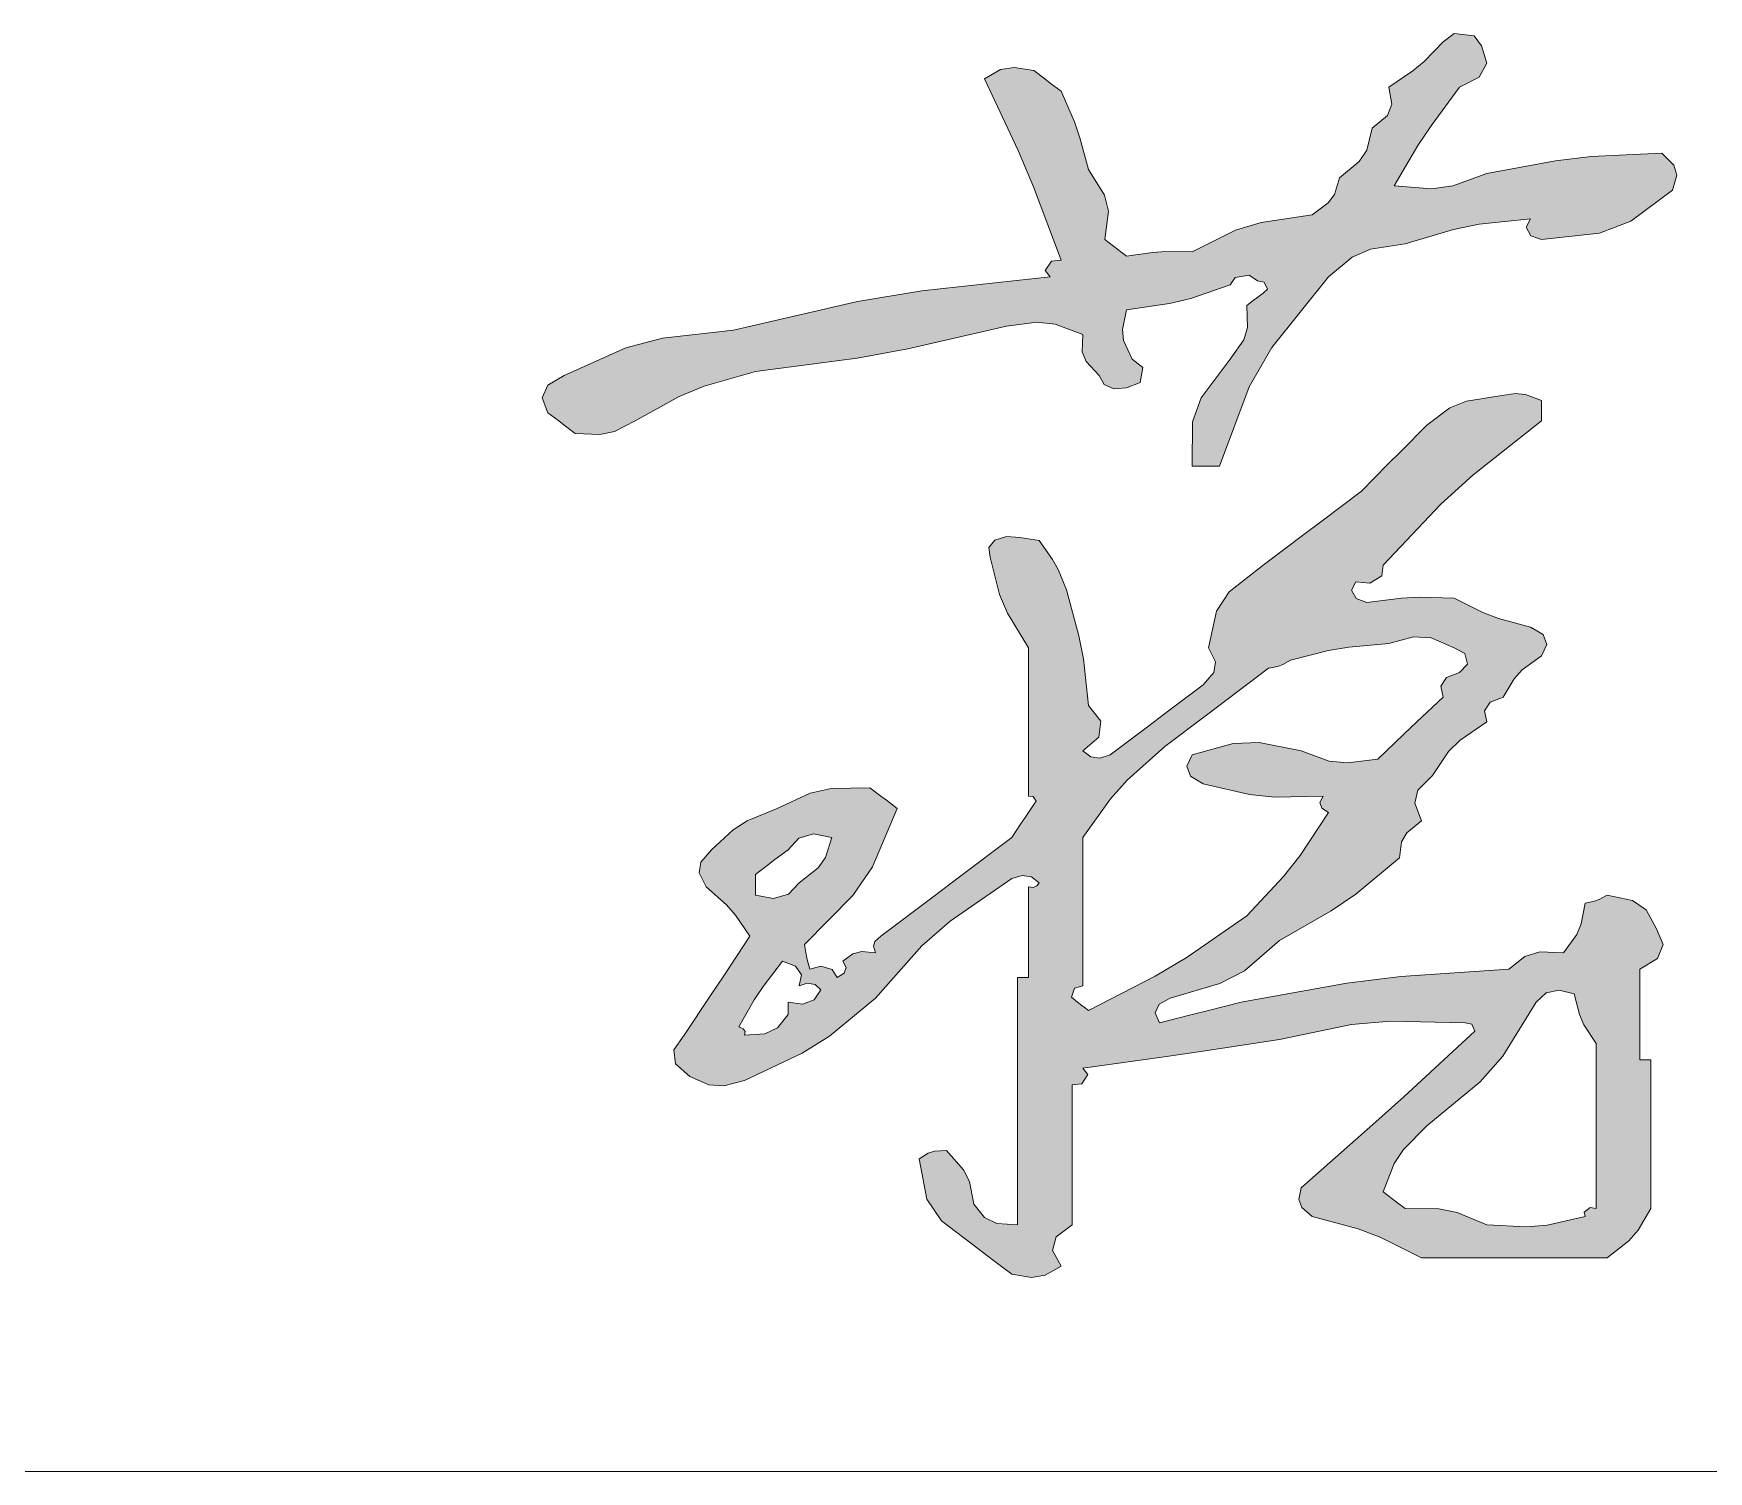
# Model space of a CAD drawing. Header units: millimetres. Extents: x 72 to 17970, y 150 to 12750.
# Drawn here: x 17083.5 to 17286, y 3115.2 to 3289 of the extents above; entities that cross this region are included whole.
import ezdxf

# ---------------------------------------------------------------- set-up
doc = ezdxf.new("R2010")
doc.units = ezdxf.units.MM
doc.linetypes.add('XKITLINE00', pattern=[0])
doc.layers.add('OtherObjectType', color=1, linetype='Continuous', lineweight=0)

# ---------------------------------------------------------------- blocks, each defined once
blk = doc.blocks.new('*A5')
at = {"layer": 'OtherObjectType'}
for points in [[(17220.41, 3262.63), (17223.59, 3262.58), (17228.83, 3265.2), (17231.95, 3266.16), (17238.12, 3267.07), (17240.05, 3268.51), (17240.82, 3269.55), (17241.42, 3271.55), (17243.79, 3273.54), (17244.7, 3274.91), (17245.38, 3277.53), (17247.2, 3279.1), (17247.73, 3280.45), (17247.36, 3282.52), (17250.28, 3284.49), (17251.63, 3285.61), (17253.96, 3288), (17255.28, 3288.99), (17257.68, 3288.73), (17258.58, 3287.5), (17259.21, 3285.41), (17258.31, 3283.71), (17255.94, 3282.52), (17252.48, 3277.85), (17250.89, 3275.45), (17248.02, 3270.56), (17252.56, 3270.23), (17255.13, 3270.57), (17259.24, 3272.05), (17267.54, 3273.62), (17271.83, 3274.13), (17280.37, 3274.54), (17281.85, 3273.08), (17282.21, 3271.85), (17281.69, 3270.06), (17276.64, 3266.3), (17272.85, 3264.87), (17265.84, 3264.08), (17264.55, 3264.53), (17264, 3265.57), (17264.52, 3266.57), (17258.3, 3265.93), (17255.18, 3265.31), (17249.34, 3263.58), (17245.17, 3262.93), (17242.96, 3261.97), (17240.1, 3259.59), (17233.22, 3251.05), (17230.48, 3246.29), (17226.89, 3236.67), (17223.59, 3236.67), (17223.65, 3242.03), (17224.7, 3244.96), (17228.21, 3249.62), (17229.84, 3251.98), (17230.29, 3253.44), (17230.19, 3256.1), (17232.17, 3257.6), (17232.7, 3258.09), (17232.32, 3258.94), (17231.51, 3259.09), (17230.5, 3259.76), (17228.81, 3259.51), (17228.21, 3258.59), (17223.42, 3256.96), (17220.84, 3256.35), (17215.67, 3255.6), (17215.16, 3253.23), (17215.31, 3251.9), (17216.33, 3249.62), (17217.65, 3248.63), (17217.31, 3246.81), (17215.67, 3246.14), (17214.14, 3246.03), (17212.96, 3246.56), (17212.37, 3247.63), (17210.78, 3249.33), (17210.3, 3250.53), (17210.39, 3252.61), (17207.02, 3253.84), (17204.83, 3254.08), (17201.14, 3253.61), (17189.2, 3250.86), (17183.08, 3249.75), (17170.78, 3248.13), (17164.59, 3246.36), (17161.57, 3245.12), (17156.25, 3242.15), (17153.75, 3240.88), (17151.99, 3240.52), (17148.99, 3240.65), (17145.69, 3243.15), (17145, 3244.96), (17145.67, 3246.49), (17147.67, 3247.63), (17155.14, 3250.98), (17159.54, 3252.16), (17168.13, 3253.11), (17183.15, 3256.58), (17190.89, 3257.89), (17206.43, 3259.59), (17205.82, 3260.36), (17206.57, 3261.49), (17207.75, 3261.58), (17204.41, 3270.44), (17202.55, 3274.83), (17198.5, 3283.51), (17200.44, 3284.63), (17202.07, 3284.9), (17204.45, 3284.51), (17207.75, 3282.02), (17209.37, 3278.3), (17210.03, 3276.39), (17211.05, 3272.55), (17213.01, 3269.44), (17213.46, 3267.5), (17213.03, 3264.08), (17215.67, 3262.08), (17218.79, 3262.53)], [(17247.36, 3215.24), (17242.52, 3214.82), (17240.09, 3214.41), (17243.43, 3220.67), (17244.72, 3220.22), (17248.89, 3220.75), (17251.05, 3220.85), (17255.28, 3220.72), (17258.73, 3219), (17260.63, 3218.28), (17264.52, 3217.23), (17266.02, 3216.32), (17266.48, 3215.11), (17265.84, 3213.74), (17263.51, 3212.06), (17262.52, 3210.99), (17261.22, 3208.76), (17259.64, 3208.15), (17258.94, 3207.09), (17259.24, 3205.77), (17256.02, 3203.58), (17254.61, 3202.2), (17252.64, 3199.29), (17250.89, 3197.5), (17250.51, 3195.95), (17251.32, 3193.81), (17249.56, 3192.36), (17248.92, 3191.28), (17248.68, 3189.32), (17243.38, 3184.95), (17240.42, 3182.92), (17234.15, 3179.35), (17229.91, 3175.69), (17226.96, 3174.14), (17220.95, 3172.38), (17219.59, 3171.65), (17219.12, 3170.59), (17219.63, 3169.39), (17229.53, 3171.88), (17242.28, 3174.2), (17248.82, 3175.01), (17261.88, 3175.87), (17263.83, 3177.43), (17265.64, 3177.98), (17268.48, 3177.86), (17270.09, 3180.07), (17270.65, 3181.34), (17271.12, 3183.84), (17272.25, 3184.11), (17272.8, 3184.32), (17273.77, 3184.84), (17276.83, 3184.2), (17278.51, 3183.07), (17279.71, 3180.85), (17280.53, 3178.86), (17279.86, 3177.18), (17277.73, 3175.87), (17277.73, 3164.9), (17279.05, 3164.9), (17279.05, 3146.96), (17277.54, 3144.32), (17276.41, 3143.05), (17273.77, 3140.98), (17251.32, 3140.98), (17246.4, 3143.44), (17243.68, 3144.47), (17238.12, 3145.96), (17236.85, 3147.06), (17236.49, 3148.02), (17236.79, 3149.45), (17245.07, 3156.77), (17249.17, 3160.46), (17257.26, 3167.89), (17257.78, 3168.38), (17257.41, 3169.23), (17256.6, 3169.39), (17247.56, 3169.61), (17242.87, 3169.2), (17234.15, 3167.39), (17224.66, 3165.93), (17219.91, 3165.24), (17210.39, 3163.91), (17210.99, 3163.14), (17210.24, 3162.01), (17209.07, 3161.91), (17209.07, 3144.97), (17207.15, 3143.54), (17206.71, 3141.86), (17207.75, 3139.98), (17205.81, 3138.87), (17204.18, 3138.59), (17201.8, 3138.99), (17197.84, 3141.98), (17193.27, 3145.46), (17191.53, 3148.09), (17190.58, 3152.94), (17191.67, 3153.63), (17192.46, 3153.87), (17193.88, 3153.94), (17195.94, 3151.64), (17196.67, 3150.21), (17197.18, 3147.46), (17198.47, 3145.85), (17199.98, 3145.14), (17202.46, 3144.97), (17202.46, 3174.87), (17203.79, 3174.87), (17203.79, 3185.83), (17204.37, 3185.77), (17204.82, 3185.94), (17205.11, 3186.33), (17204.16, 3187.05), (17203.05, 3187.22), (17201.8, 3186.83), (17194.33, 3181.69), (17190.93, 3178.72), (17185.3, 3172.38), (17179.74, 3167.78), (17176.45, 3165.71), (17169.46, 3162.41), (17166.95, 3161.76), (17165.14, 3161.89), (17162.85, 3162.91), (17161.13, 3164.43), (17160.91, 3166.14), (17162.19, 3167.89), (17170.12, 3179.85), (17168.39, 3182.42), (17167.3, 3183.64), (17164.83, 3185.83), (17163.99, 3187.52), (17164.18, 3188.81), (17165.49, 3190.32), (17168.09, 3192.74), (17169.79, 3193.81), (17173.42, 3195.3), (17177.4, 3197.16), (17179.96, 3197.73), (17184.64, 3197.79), (17187.94, 3195.3), (17184.95, 3188.25), (17182.58, 3184.78), (17176.72, 3178.86), (17176.91, 3177.65), (17177.04, 3177.05), (17177.38, 3175.87), (17178.7, 3176.26), (17180.08, 3175.84), (17180.68, 3174.87), (17181.52, 3175.39), (17181.75, 3176.1), (17181.34, 3176.86), (17182.55, 3177.73), (17183.64, 3178), (17185.3, 3177.86), (17185.05, 3178.66), (17185.24, 3179.24), (17185.96, 3179.85), (17201.8, 3191.81), (17204.45, 3195.8), (17204.74, 3196.18), (17204.37, 3196.75), (17203.79, 3196.8), (17203.79, 3214.74), (17201.25, 3218.92), (17200.3, 3221.18), (17199.16, 3225.7), (17199.02, 3226.86), (17199.72, 3227.75), (17201.14, 3228.19), (17202.74, 3228.05), (17203.53, 3227.95), (17205.11, 3227.7), (17206.71, 3225.4), (17207.38, 3224.19), (17208.41, 3221.72), (17209.9, 3216.19), (17210.44, 3213.38), (17211.05, 3207.76), (17212.54, 3205.87), (17212.31, 3203.93), (17210.39, 3202.28), (17211.34, 3201.56), (17212.45, 3201.39), (17213.69, 3201.78), (17224.91, 3210.25), (17226.22, 3211.76), (17226.41, 3213.05), (17225.57, 3214.74), (17226.53, 3219.14), (17228.08, 3221.49), (17232.17, 3224.71), (17244.06, 3233.68), (17251.98, 3241.65), (17254.76, 3243.72), (17256.75, 3244.53), (17260.56, 3245.14), (17262.65, 3245.46), (17263.92, 3245.34), (17265.84, 3244.64), (17265.84, 3242.15), (17257.52, 3235.62), (17253.65, 3232.09), (17246.7, 3224.71), (17246.52, 3223.44), (17245.08, 3222.56), (17243.4, 3222.71), (17242.88, 3221.71), (17243.43, 3220.67), (17175.65, 3176.26), (17174.08, 3176.86), (17171.71, 3173.78), (17170.64, 3172.17), (17168.79, 3168.89), (17169.31, 3168.67), (17169.54, 3168.33), (17169.46, 3167.89), (17171.94, 3168.06), (17173.45, 3168.77), (17174.74, 3170.38), (17174.74, 3171.88), (17176.48, 3171.65), (17177.89, 3172.18), (17178.7, 3173.37), (17178, 3174.01), (17177.06, 3174.19), (17176.06, 3173.87), (17176.36, 3175.19), (17175.65, 3176.26), (17243.43, 3220.67), (17266.39, 3173.01), (17265.18, 3171.88), (17261.16, 3165.37), (17258.4, 3162.24), (17251.98, 3156.93), (17249.14, 3154.08), (17248.01, 3152.38), (17246.7, 3148.95), (17249.34, 3146.96), (17253.44, 3146.91), (17255.65, 3146.46), (17259.24, 3144.97), (17264.01, 3144.71), (17266.54, 3144.93), (17271.12, 3145.96), (17271, 3146.52), (17271.71, 3147.06), (17272.45, 3146.96), (17272.45, 3166.9), (17270.97, 3169.16), (17270.42, 3170.4), (17269.8, 3172.88), (17267.99, 3173.36), (17266.39, 3173.01), (17243.43, 3220.67), (17180.02, 3191.81), (17177.83, 3192.23), (17176.02, 3191.72), (17174.74, 3190.32), (17170.78, 3187.33), (17170.78, 3184.84), (17172.96, 3184.42), (17174.77, 3184.93), (17176.06, 3186.33), (17178.36, 3188.13), (17179.27, 3189.38), (17180.02, 3191.81), (17243.43, 3220.67), (17240.09, 3214.41), (17235.47, 3213.24), (17234.54, 3212.7), (17233.97, 3212.48), (17232.83, 3212.25), (17220.29, 3202.78), (17215.75, 3198.72), (17213.73, 3196.48), (17210.39, 3191.81), (17210.39, 3173.87), (17209.37, 3173.59), (17209, 3172.49), (17209.73, 3171.88), (17211.05, 3170.88), (17219.14, 3175.02), (17223.01, 3177.34), (17230.19, 3182.34), (17234.65, 3187.09), (17236.65, 3189.61), (17240.1, 3194.8), (17239.26, 3195.33), (17239.02, 3196.04), (17239.44, 3196.8), (17233.57, 3196.68), (17230.52, 3196.99), (17224.91, 3198.29), (17223.41, 3199.2), (17222.96, 3200.41), (17223.59, 3201.78), (17228.55, 3203.17), (17231.68, 3203.28), (17236.79, 3202.28), (17240.15, 3201.04), (17242.36, 3200.81), (17246.04, 3201.28), (17249.17, 3204.29), (17250.76, 3205.79), (17253.96, 3208.76), (17253.66, 3210.08), (17254.36, 3211.14), (17255.94, 3211.75), (17256.87, 3212.74), (17256.58, 3214.03), (17255.28, 3214.74), (17252.51, 3215.92), (17250.35, 3216.05)]]:
    blk.add_hatch(color=7, dxfattribs=at).paths.add_polyline_path(points, flags=17)
at = {"layer": 'OtherObjectType', "color": 7, "linetype": 'XKITLINE00', "lineweight": 0}
for p, q in [((17253.96, 3288), (17251.63, 3285.61)), ((17255.28, 3288.99), (17253.96, 3288)), ((17257.68, 3288.73), (17255.28, 3288.99)), ((17258.58, 3287.5), (17257.68, 3288.73)), ((17259.21, 3285.41), (17258.58, 3287.5)), ((17251.63, 3285.61), (17250.28, 3284.49)), ((17258.31, 3283.71), (17259.21, 3285.41)), ((17200.44, 3284.63), (17198.5, 3283.51)), ((17198.5, 3283.51), (17202.55, 3274.83)), ((17202.07, 3284.9), (17200.44, 3284.63)), ((17204.45, 3284.51), (17202.07, 3284.9)), ((17205.77, 3283.51), (17204.45, 3284.51)), ((17206.43, 3283.01), (17205.77, 3283.51)), ((17207.75, 3282.02), (17206.43, 3283.01)), ((17250.28, 3284.49), (17247.36, 3282.52)), ((17255.94, 3282.52), (17258.31, 3283.71)), ((17209.37, 3278.3), (17207.75, 3282.02)), ((17247.36, 3282.52), (17247.73, 3280.45)), ((17252.48, 3277.85), (17255.94, 3282.52)), ((17247.2, 3279.1), (17245.38, 3277.53)), ((17247.73, 3280.45), (17247.2, 3279.1)), ((17210.03, 3276.39), (17209.37, 3278.3)), ((17245.38, 3277.53), (17244.7, 3274.91)), ((17250.89, 3275.45), (17252.48, 3277.85)), ((17211.05, 3272.55), (17210.03, 3276.39)), ((17244.7, 3274.91), (17243.79, 3273.54)), ((17248.02, 3270.56), (17250.89, 3275.45)), ((17202.55, 3274.83), (17204.41, 3270.44)), ((17243.79, 3273.54), (17241.42, 3271.55)), ((17267.54, 3273.62), (17259.24, 3272.05)), ((17271.83, 3274.13), (17267.54, 3273.62)), ((17280.37, 3274.54), (17271.83, 3274.13)), ((17281.85, 3273.08), (17280.37, 3274.54)), ((17282.21, 3271.85), (17281.85, 3273.08)), ((17213.01, 3269.44), (17211.05, 3272.55)), ((17241.42, 3271.55), (17240.82, 3269.55)), ((17259.24, 3272.05), (17255.13, 3270.57)), ((17281.69, 3270.06), (17282.21, 3271.85)), ((17204.41, 3270.44), (17207.75, 3261.58)), ((17213.46, 3267.5), (17213.01, 3269.44)), ((17240.82, 3269.55), (17240.05, 3268.51)), ((17252.56, 3270.23), (17248.02, 3270.56)), ((17255.13, 3270.57), (17252.56, 3270.23)), ((17276.64, 3266.3), (17281.69, 3270.06)), ((17213.03, 3264.08), (17213.46, 3267.5)), ((17238.12, 3267.07), (17231.95, 3266.16)), ((17240.05, 3268.51), (17238.12, 3267.07)), ((17228.83, 3265.2), (17223.59, 3262.58)), ((17231.95, 3266.16), (17228.83, 3265.2)), ((17249.34, 3263.58), (17255.18, 3265.31)), ((17255.18, 3265.31), (17258.3, 3265.93)), ((17258.3, 3265.93), (17264.52, 3266.57)), ((17264.52, 3266.57), (17264, 3265.57)), ((17264, 3265.57), (17264.55, 3264.53)), ((17265.84, 3264.08), (17272.85, 3264.87)), ((17272.85, 3264.87), (17276.64, 3266.3)), ((17214.08, 3263.28), (17213.03, 3264.08)), ((17214.61, 3262.88), (17214.08, 3263.28)), ((17215.67, 3262.08), (17214.61, 3262.88)), ((17242.96, 3261.97), (17245.17, 3262.93)), ((17245.17, 3262.93), (17249.34, 3263.58)), ((17264.55, 3264.53), (17265.84, 3264.08)), ((17206.57, 3261.49), (17205.82, 3260.36)), ((17207.75, 3261.58), (17206.57, 3261.49)), ((17218.79, 3262.53), (17215.67, 3262.08)), ((17220.41, 3262.63), (17218.79, 3262.53)), ((17223.59, 3262.58), (17220.41, 3262.63)), ((17240.1, 3259.59), (17242.96, 3261.97)), ((17206.43, 3259.59), (17190.89, 3257.89)), ((17205.82, 3260.36), (17206.43, 3259.59)), ((17228.21, 3258.59), (17228.81, 3259.51)), ((17228.81, 3259.51), (17230.5, 3259.76)), ((17230.5, 3259.76), (17231.51, 3259.09)), ((17231.51, 3259.09), (17232.32, 3258.94)), ((17232.32, 3258.94), (17232.7, 3258.09)), ((17233.22, 3251.05), (17240.1, 3259.59)), ((17190.89, 3257.89), (17183.15, 3256.58)), ((17220.84, 3256.35), (17223.42, 3256.96)), ((17223.42, 3256.96), (17228.21, 3258.59)), ((17230.99, 3256.7), (17230.19, 3256.1)), ((17231.38, 3257), (17230.99, 3256.7)), ((17232.17, 3257.6), (17231.38, 3257)), ((17232.7, 3258.09), (17232.17, 3257.6)), ((17183.15, 3256.58), (17168.13, 3253.11)), ((17215.16, 3253.23), (17215.67, 3255.6)), ((17215.67, 3255.6), (17220.84, 3256.35)), ((17230.19, 3256.1), (17230.29, 3253.44)), ((17168.13, 3253.11), (17159.54, 3252.16)), ((17189.2, 3250.86), (17201.14, 3253.61)), ((17201.14, 3253.61), (17204.83, 3254.08)), ((17204.83, 3254.08), (17207.02, 3253.84)), ((17207.02, 3253.84), (17210.39, 3252.61)), ((17210.39, 3252.61), (17210.3, 3250.53)), ((17215.31, 3251.9), (17215.16, 3253.23)), ((17230.29, 3253.44), (17229.84, 3251.98)), ((17155.14, 3250.98), (17147.67, 3247.63)), ((17159.54, 3252.16), (17155.14, 3250.98)), ((17183.08, 3249.75), (17189.2, 3250.86)), ((17216.33, 3249.62), (17215.31, 3251.9)), ((17229.84, 3251.98), (17228.21, 3249.62)), ((17230.48, 3246.29), (17233.22, 3251.05)), ((17170.78, 3248.13), (17183.08, 3249.75)), ((17210.3, 3250.53), (17210.78, 3249.33)), ((17210.78, 3249.33), (17212.37, 3247.63)), ((17217.65, 3248.63), (17216.33, 3249.62)), ((17217.31, 3246.81), (17217.65, 3248.63)), ((17228.21, 3249.62), (17224.7, 3244.96)), ((17147.67, 3247.63), (17145.67, 3246.49)), ((17164.59, 3246.36), (17170.78, 3248.13)), ((17212.37, 3247.63), (17212.96, 3246.56)), ((17212.96, 3246.56), (17214.14, 3246.03)), ((17215.67, 3246.14), (17217.31, 3246.81)), ((17145.67, 3246.49), (17145, 3244.96)), ((17145, 3244.96), (17145.69, 3243.15)), ((17156.25, 3242.15), (17161.57, 3245.12)), ((17161.57, 3245.12), (17164.59, 3246.36)), ((17214.14, 3246.03), (17215.67, 3246.14)), ((17224.7, 3244.96), (17223.65, 3242.03)), ((17226.89, 3236.67), (17230.48, 3246.29)), ((17256.75, 3244.53), (17254.76, 3243.72)), ((17260.56, 3245.14), (17256.75, 3244.53)), ((17262.65, 3245.46), (17260.56, 3245.14)), ((17263.92, 3245.34), (17262.65, 3245.46)), ((17265.84, 3244.64), (17263.92, 3245.34)), ((17265.84, 3243.64), (17265.84, 3244.64)), ((17145.69, 3243.15), (17147.01, 3242.15)), ((17254.76, 3243.72), (17251.98, 3241.65)), ((17265.84, 3243.15), (17265.84, 3243.64)), ((17265.84, 3242.15), (17265.84, 3243.15)), ((17147.01, 3242.15), (17147.67, 3241.65)), ((17147.67, 3241.65), (17148.99, 3240.65)), ((17148.99, 3240.65), (17151.99, 3240.52)), ((17151.99, 3240.52), (17153.75, 3240.88)), ((17153.75, 3240.88), (17156.25, 3242.15)), ((17223.65, 3242.03), (17223.59, 3236.67)), ((17251.98, 3241.65), (17248.81, 3238.46)), ((17257.52, 3235.62), (17265.84, 3242.15)), ((17248.81, 3238.46), (17247.23, 3236.87)), ((17223.59, 3236.67), (17224.91, 3236.67)), ((17224.91, 3236.67), (17225.57, 3236.67)), ((17225.57, 3236.67), (17226.89, 3236.67)), ((17247.23, 3236.87), (17244.06, 3233.68)), ((17253.65, 3232.09), (17257.52, 3235.62)), ((17244.06, 3233.68), (17239.3, 3230.09)), ((17246.7, 3224.71), (17253.65, 3232.09)), ((17236.93, 3228.29), (17232.17, 3224.71)), ((17239.3, 3230.09), (17236.93, 3228.29)), ((17199.72, 3227.75), (17199.02, 3226.86)), ((17199.02, 3226.86), (17199.16, 3225.7)), ((17201.14, 3228.19), (17199.72, 3227.75)), ((17202.74, 3228.05), (17201.14, 3228.19)), ((17203.53, 3227.95), (17202.74, 3228.05)), ((17205.11, 3227.7), (17203.53, 3227.95)), ((17206.71, 3225.4), (17205.11, 3227.7)), ((17199.16, 3225.7), (17200.3, 3221.18)), ((17207.38, 3224.19), (17206.71, 3225.4)), ((17232.17, 3224.71), (17228.08, 3221.49)), ((17246.52, 3223.44), (17246.7, 3224.71)), ((17208.41, 3221.72), (17207.38, 3224.19)), ((17242.88, 3221.71), (17243.4, 3222.71)), ((17243.4, 3222.71), (17245.08, 3222.56)), ((17245.08, 3222.56), (17246.52, 3223.44)), ((17200.3, 3221.18), (17201.25, 3218.92)), ((17209.9, 3216.19), (17208.41, 3221.72)), ((17228.08, 3221.49), (17226.53, 3219.14)), ((17243.43, 3220.67), (17242.88, 3221.71)), ((17244.72, 3220.22), (17243.43, 3220.67)), ((17248.89, 3220.75), (17244.72, 3220.22)), ((17251.05, 3220.85), (17248.89, 3220.75)), ((17255.28, 3220.72), (17251.05, 3220.85)), ((17258.73, 3219), (17255.28, 3220.72)), ((17201.25, 3218.92), (17203.79, 3214.74)), ((17226.53, 3219.14), (17225.57, 3214.74)), ((17260.63, 3218.28), (17258.73, 3219)), ((17264.52, 3217.23), (17260.63, 3218.28)), ((17210.44, 3213.38), (17209.9, 3216.19)), ((17266.02, 3216.32), (17264.52, 3217.23)), ((17266.48, 3215.11), (17266.02, 3216.32)), ((17203.79, 3214.74), (17203.79, 3207.56)), ((17225.57, 3214.74), (17226.41, 3213.05)), ((17240.09, 3214.41), (17235.47, 3213.24)), ((17242.52, 3214.82), (17240.09, 3214.41)), ((17247.36, 3215.24), (17242.52, 3214.82)), ((17250.35, 3216.05), (17247.36, 3215.24)), ((17252.51, 3215.92), (17250.35, 3216.05)), ((17255.28, 3214.74), (17252.51, 3215.92)), ((17256.58, 3214.03), (17255.28, 3214.74)), ((17265.84, 3213.74), (17266.48, 3215.11)), ((17211.05, 3207.76), (17210.44, 3213.38)), ((17226.41, 3213.05), (17226.22, 3211.76)), ((17232.83, 3212.25), (17227.82, 3208.46)), ((17233.97, 3212.48), (17232.83, 3212.25)), ((17234.54, 3212.7), (17233.97, 3212.48)), ((17235.47, 3213.24), (17234.54, 3212.7)), ((17255.94, 3211.75), (17256.87, 3212.74)), ((17256.87, 3212.74), (17256.58, 3214.03)), ((17263.51, 3212.06), (17265.84, 3213.74)), ((17224.91, 3210.25), (17220.42, 3206.86)), ((17226.22, 3211.76), (17224.91, 3210.25)), ((17253.66, 3210.08), (17254.36, 3211.14)), ((17253.96, 3208.76), (17253.66, 3210.08)), ((17254.36, 3211.14), (17255.94, 3211.75)), ((17261.22, 3208.76), (17262.52, 3210.99)), ((17262.52, 3210.99), (17263.51, 3212.06)), ((17227.82, 3208.46), (17225.31, 3206.57)), ((17250.76, 3205.79), (17253.96, 3208.76)), ((17258.94, 3207.09), (17259.64, 3208.15)), ((17259.64, 3208.15), (17261.22, 3208.76)), ((17203.79, 3207.56), (17203.79, 3203.97)), ((17212.54, 3205.87), (17211.05, 3207.76)), ((17220.42, 3206.86), (17218.18, 3205.17)), ((17225.31, 3206.57), (17220.29, 3202.78)), ((17259.24, 3205.77), (17258.94, 3207.09)), ((17212.31, 3203.93), (17212.54, 3205.87)), ((17218.18, 3205.17), (17213.69, 3201.78)), ((17246.04, 3201.28), (17249.17, 3204.29)), ((17249.17, 3204.29), (17250.76, 3205.79)), ((17256.02, 3203.58), (17259.24, 3205.77)), ((17203.79, 3203.97), (17203.79, 3196.8)), ((17210.39, 3202.28), (17212.31, 3203.93)), ((17211.34, 3201.56), (17210.39, 3202.28)), ((17220.29, 3202.78), (17215.75, 3198.72)), ((17223.59, 3201.78), (17228.55, 3203.17)), ((17228.55, 3203.17), (17231.68, 3203.28)), ((17231.68, 3203.28), (17236.79, 3202.28)), ((17236.79, 3202.28), (17240.15, 3201.04)), ((17252.64, 3199.29), (17254.61, 3202.2)), ((17254.61, 3202.2), (17256.02, 3203.58)), ((17212.45, 3201.39), (17211.34, 3201.56)), ((17213.69, 3201.78), (17212.45, 3201.39)), ((17222.96, 3200.41), (17223.59, 3201.78)), ((17223.41, 3199.2), (17222.96, 3200.41)), ((17240.15, 3201.04), (17242.36, 3200.81)), ((17242.36, 3200.81), (17246.04, 3201.28)), ((17215.75, 3198.72), (17213.73, 3196.48)), ((17224.91, 3198.29), (17223.41, 3199.2)), ((17230.52, 3196.99), (17224.91, 3198.29)), ((17250.89, 3197.5), (17252.64, 3199.29)), ((17177.4, 3197.16), (17173.42, 3195.3)), ((17179.96, 3197.73), (17177.4, 3197.16)), ((17184.64, 3197.79), (17179.96, 3197.73)), ((17185.96, 3196.8), (17184.64, 3197.79)), ((17186.62, 3196.3), (17185.96, 3196.8)), ((17187.94, 3195.3), (17186.62, 3196.3)), ((17203.79, 3196.8), (17204.37, 3196.75)), ((17204.37, 3196.75), (17204.74, 3196.18)), ((17204.74, 3196.18), (17204.45, 3195.8)), ((17213.73, 3196.48), (17210.39, 3191.81)), ((17233.57, 3196.68), (17230.52, 3196.99)), ((17239.44, 3196.8), (17233.57, 3196.68)), ((17239.02, 3196.04), (17239.44, 3196.8)), ((17239.26, 3195.33), (17239.02, 3196.04)), ((17250.51, 3195.95), (17250.89, 3197.5)), ((17251.32, 3193.81), (17250.51, 3195.95)), ((17173.42, 3195.3), (17169.79, 3193.81)), ((17184.95, 3188.25), (17187.94, 3195.3)), ((17203.39, 3194.21), (17202.86, 3193.41)), ((17204.45, 3195.8), (17203.39, 3194.21)), ((17236.65, 3189.61), (17240.1, 3194.8)), ((17240.1, 3194.8), (17239.26, 3195.33)), ((17168.09, 3192.74), (17165.49, 3190.32)), ((17169.79, 3193.81), (17168.09, 3192.74)), ((17177.83, 3192.23), (17176.02, 3191.72)), ((17180.02, 3191.81), (17177.83, 3192.23)), ((17202.86, 3193.41), (17201.8, 3191.81)), ((17248.92, 3191.28), (17249.56, 3192.36)), ((17249.56, 3192.36), (17251.32, 3193.81)), ((17165.49, 3190.32), (17164.18, 3188.81)), ((17174.74, 3190.32), (17173.15, 3189.12)), ((17176.02, 3191.72), (17174.74, 3190.32)), ((17179.27, 3189.38), (17180.02, 3191.81)), ((17201.8, 3191.81), (17195.47, 3187.03)), ((17210.39, 3191.81), (17210.39, 3184.64)), ((17248.68, 3189.32), (17248.92, 3191.28)), ((17164.18, 3188.81), (17163.99, 3187.52)), ((17172.36, 3188.52), (17170.78, 3187.33)), ((17173.15, 3189.12), (17172.36, 3188.52)), ((17176.06, 3186.33), (17178.36, 3188.13)), ((17178.36, 3188.13), (17179.27, 3189.38)), ((17182.58, 3184.78), (17184.95, 3188.25)), ((17234.65, 3187.09), (17236.65, 3189.61)), ((17243.38, 3184.95), (17248.68, 3189.32)), ((17163.99, 3187.52), (17164.83, 3185.83)), ((17164.83, 3185.83), (17167.3, 3183.64)), ((17170.78, 3187.33), (17170.78, 3186.33)), ((17170.78, 3186.33), (17170.78, 3185.83)), ((17170.78, 3185.83), (17170.78, 3184.84)), ((17174.77, 3184.93), (17176.06, 3186.33)), ((17195.47, 3187.03), (17192.3, 3184.64)), ((17194.33, 3181.69), (17201.8, 3186.83)), ((17201.8, 3186.83), (17203.05, 3187.22)), ((17203.05, 3187.22), (17204.16, 3187.05)), ((17204.37, 3185.77), (17203.79, 3185.83)), ((17203.79, 3185.83), (17203.79, 3181.45)), ((17204.16, 3187.05), (17205.11, 3186.33)), ((17204.82, 3185.94), (17204.37, 3185.77)), ((17205.11, 3186.33), (17204.82, 3185.94)), ((17230.19, 3182.34), (17234.65, 3187.09)), ((17170.78, 3184.84), (17172.96, 3184.42)), ((17172.96, 3184.42), (17174.77, 3184.93)), ((17176.72, 3178.86), (17182.58, 3184.78)), ((17192.3, 3184.64), (17185.96, 3179.85)), ((17210.39, 3184.64), (17210.39, 3181.05)), ((17240.42, 3182.92), (17243.38, 3184.95)), ((17271.12, 3183.84), (17270.65, 3181.34)), ((17272.25, 3184.11), (17271.12, 3183.84)), ((17272.8, 3184.32), (17272.25, 3184.11)), ((17273.77, 3184.84), (17272.8, 3184.32)), ((17276.83, 3184.2), (17273.77, 3184.84)), ((17278.51, 3183.07), (17276.83, 3184.2)), ((17167.3, 3183.64), (17168.39, 3182.42)), ((17168.39, 3182.42), (17170.12, 3179.85)), ((17223.01, 3177.34), (17230.19, 3182.34)), ((17234.15, 3179.35), (17240.42, 3182.92)), ((17279.71, 3180.85), (17278.51, 3183.07)), ((17170.12, 3179.85), (17166.95, 3175.07)), ((17185.96, 3179.85), (17185.24, 3179.24)), ((17190.93, 3178.72), (17194.33, 3181.69)), ((17203.79, 3181.45), (17203.79, 3179.25)), ((17210.39, 3181.05), (17210.39, 3173.87)), ((17270.09, 3180.07), (17268.48, 3177.86)), ((17270.65, 3181.34), (17270.09, 3180.07)), ((17280.53, 3178.86), (17279.71, 3180.85)), ((17176.91, 3177.65), (17176.72, 3178.86)), ((17177.04, 3177.05), (17176.91, 3177.65)), ((17182.55, 3177.73), (17181.34, 3176.86)), ((17183.64, 3178), (17182.55, 3177.73)), ((17185.3, 3177.86), (17183.64, 3178)), ((17185.24, 3179.24), (17185.05, 3178.66)), ((17185.05, 3178.66), (17185.3, 3177.86)), ((17185.3, 3172.38), (17190.93, 3178.72)), ((17203.79, 3179.25), (17203.79, 3174.87)), ((17229.91, 3175.69), (17234.15, 3179.35)), ((17265.64, 3177.98), (17263.83, 3177.43)), ((17268.48, 3177.86), (17265.64, 3177.98)), ((17279.86, 3177.18), (17280.53, 3178.86)), ((17174.08, 3176.86), (17171.71, 3173.78)), ((17175.65, 3176.26), (17174.08, 3176.86)), ((17176.36, 3175.19), (17175.65, 3176.26)), ((17177.38, 3175.87), (17177.04, 3177.05)), ((17178.7, 3176.26), (17177.38, 3175.87)), ((17180.08, 3175.84), (17178.7, 3176.26)), ((17180.68, 3174.87), (17180.08, 3175.84)), ((17181.34, 3176.86), (17181.75, 3176.1)), ((17181.75, 3176.1), (17181.52, 3175.39)), ((17219.14, 3175.02), (17223.01, 3177.34)), ((17226.96, 3174.14), (17229.91, 3175.69)), ((17261.88, 3175.87), (17248.82, 3175.01)), ((17263.83, 3177.43), (17261.88, 3175.87)), ((17277.73, 3175.87), (17279.86, 3177.18)), ((17277.73, 3171.48), (17277.73, 3175.87)), ((17166.95, 3175.07), (17165.36, 3172.68)), ((17171.71, 3173.78), (17170.64, 3172.17)), ((17176.06, 3173.87), (17176.36, 3175.19)), ((17177.06, 3174.19), (17176.06, 3173.87)), ((17178, 3174.01), (17177.06, 3174.19)), ((17178.7, 3173.37), (17178, 3174.01)), ((17181.52, 3175.39), (17180.68, 3174.87)), ((17202.99, 3174.87), (17202.46, 3174.87)), ((17202.46, 3174.87), (17202.46, 3162.91)), ((17203.26, 3174.87), (17202.99, 3174.87)), ((17203.79, 3174.87), (17203.26, 3174.87)), ((17210.39, 3173.87), (17209.37, 3173.59)), ((17211.05, 3170.88), (17219.14, 3175.02)), ((17220.95, 3172.38), (17226.96, 3174.14)), ((17242.28, 3174.2), (17229.53, 3171.88)), ((17248.82, 3175.01), (17242.28, 3174.2)), ((17165.36, 3172.68), (17162.19, 3167.89)), ((17170.64, 3172.17), (17168.79, 3168.89)), ((17174.74, 3171.28), (17174.74, 3171.88)), ((17174.74, 3171.88), (17176.48, 3171.65)), ((17176.48, 3171.65), (17177.89, 3172.18)), ((17177.89, 3172.18), (17178.7, 3173.37)), ((17179.74, 3167.78), (17185.3, 3172.38)), ((17209.37, 3173.59), (17209, 3172.49)), ((17209, 3172.49), (17209.73, 3171.88)), ((17209.73, 3171.88), (17210.26, 3171.48)), ((17219.12, 3170.59), (17219.59, 3171.65)), ((17219.59, 3171.65), (17220.95, 3172.38)), ((17229.53, 3171.88), (17225.57, 3170.88)), ((17265.18, 3171.88), (17261.16, 3165.37)), ((17266.39, 3173.01), (17265.18, 3171.88)), ((17267.99, 3173.36), (17266.39, 3173.01)), ((17269.8, 3172.88), (17267.99, 3173.36)), ((17270.42, 3170.4), (17269.8, 3172.88)), ((17173.45, 3168.77), (17174.74, 3170.38)), ((17174.74, 3170.98), (17174.74, 3171.28)), ((17174.74, 3170.38), (17174.74, 3170.98)), ((17210.26, 3171.48), (17210.52, 3171.28)), ((17210.52, 3171.28), (17211.05, 3170.88)), ((17219.63, 3169.39), (17219.12, 3170.59)), ((17223.59, 3170.38), (17219.63, 3169.39)), ((17225.57, 3170.88), (17223.59, 3170.38)), ((17242.87, 3169.2), (17247.56, 3169.61)), ((17247.56, 3169.61), (17256.6, 3169.39)), ((17270.97, 3169.16), (17270.42, 3170.4)), ((17277.73, 3169.29), (17277.73, 3171.48)), ((17162.19, 3167.89), (17160.91, 3166.14)), ((17168.79, 3168.89), (17169.31, 3168.67)), ((17169.31, 3168.67), (17169.54, 3168.33)), ((17169.54, 3168.33), (17169.46, 3167.89)), ((17169.46, 3167.89), (17171.94, 3168.06)), ((17171.94, 3168.06), (17173.45, 3168.77)), ((17176.45, 3165.71), (17179.74, 3167.78)), ((17234.15, 3167.39), (17242.87, 3169.2)), ((17257.26, 3167.89), (17249.17, 3160.46)), ((17256.6, 3169.39), (17257.41, 3169.23)), ((17257.78, 3168.38), (17257.26, 3167.89)), ((17257.41, 3169.23), (17257.78, 3168.38)), ((17272.45, 3166.9), (17270.97, 3169.16)), ((17277.73, 3164.9), (17277.73, 3169.29)), ((17160.91, 3166.14), (17161.13, 3164.43)), ((17169.46, 3162.41), (17176.45, 3165.71)), ((17219.91, 3165.24), (17224.66, 3165.93)), ((17224.66, 3165.93), (17234.15, 3167.39)), ((17272.45, 3158.92), (17272.45, 3166.9)), ((17161.13, 3164.43), (17162.85, 3162.91)), ((17210.39, 3163.91), (17219.91, 3165.24)), ((17210.99, 3163.14), (17210.39, 3163.91)), ((17261.16, 3165.37), (17258.4, 3162.24)), ((17278.26, 3164.9), (17277.73, 3164.9)), ((17278.52, 3164.9), (17278.26, 3164.9)), ((17279.05, 3164.9), (17278.52, 3164.9)), ((17279.05, 3157.73), (17279.05, 3164.9)), ((17162.85, 3162.91), (17165.14, 3161.89)), ((17165.14, 3161.89), (17166.95, 3161.76)), ((17166.95, 3161.76), (17169.46, 3162.41)), ((17202.46, 3162.91), (17202.46, 3156.93)), ((17209.07, 3161.91), (17210.24, 3162.01)), ((17209.07, 3155.13), (17209.07, 3161.91)), ((17210.24, 3162.01), (17210.99, 3163.14)), ((17258.4, 3162.24), (17251.98, 3156.93)), ((17249.17, 3160.46), (17245.07, 3156.77)), ((17272.45, 3154.93), (17272.45, 3158.92)), ((17279.05, 3154.14), (17279.05, 3157.73)), ((17202.46, 3156.93), (17202.46, 3144.97)), ((17245.07, 3156.77), (17236.79, 3149.45)), ((17251.98, 3156.93), (17249.14, 3154.08)), ((17191.67, 3153.63), (17190.58, 3152.94)), ((17192.46, 3153.87), (17191.67, 3153.63)), ((17193.88, 3153.94), (17192.46, 3153.87)), ((17195.94, 3151.64), (17193.88, 3153.94)), ((17209.07, 3151.75), (17209.07, 3155.13)), ((17249.14, 3154.08), (17248.01, 3152.38)), ((17272.45, 3146.96), (17272.45, 3154.93)), ((17279.05, 3146.96), (17279.05, 3154.14)), ((17190.58, 3152.94), (17191.53, 3148.09)), ((17196.67, 3150.21), (17195.94, 3151.64)), ((17209.07, 3144.97), (17209.07, 3151.75)), ((17248.01, 3152.38), (17246.7, 3148.95)), ((17197.18, 3147.46), (17196.67, 3150.21)), ((17236.79, 3149.45), (17236.49, 3148.02)), ((17191.53, 3148.09), (17193.27, 3145.46)), ((17198.47, 3145.85), (17197.18, 3147.46)), ((17236.49, 3148.02), (17236.85, 3147.06)), ((17246.7, 3148.95), (17247.75, 3148.16)), ((17247.75, 3148.16), (17248.28, 3147.76)), ((17248.28, 3147.76), (17249.34, 3146.96)), ((17193.27, 3145.46), (17197.84, 3141.98)), ((17199.98, 3145.14), (17198.47, 3145.85)), ((17236.85, 3147.06), (17238.12, 3145.96)), ((17238.12, 3145.96), (17243.68, 3144.47)), ((17249.34, 3146.96), (17253.44, 3146.91)), ((17253.44, 3146.91), (17255.65, 3146.46)), ((17255.65, 3146.46), (17259.24, 3144.97)), ((17266.54, 3144.93), (17271.12, 3145.96)), ((17271, 3146.52), (17271.71, 3147.06)), ((17271.12, 3145.96), (17271, 3146.52)), ((17271.71, 3147.06), (17272.45, 3146.96)), ((17277.54, 3144.32), (17279.05, 3146.96)), ((17202.46, 3144.97), (17199.98, 3145.14)), ((17206.71, 3141.86), (17207.15, 3143.54)), ((17207.15, 3143.54), (17209.07, 3144.97)), ((17243.68, 3144.47), (17246.4, 3143.44)), ((17246.4, 3143.44), (17251.32, 3140.98)), ((17259.24, 3144.97), (17264.01, 3144.71)), ((17264.01, 3144.71), (17266.54, 3144.93)), ((17276.41, 3143.05), (17277.54, 3144.32)), ((17197.84, 3141.98), (17199.43, 3140.78)), ((17207.75, 3139.98), (17206.71, 3141.86)), ((17273.77, 3140.98), (17276.41, 3143.05)), ((17199.43, 3140.78), (17200.22, 3140.18)), ((17200.22, 3140.18), (17201.8, 3138.99)), ((17205.81, 3138.87), (17207.75, 3139.98)), ((17251.32, 3140.98), (17260.3, 3140.98)), ((17260.3, 3140.98), (17264.79, 3140.98)), ((17264.79, 3140.98), (17273.77, 3140.98)), ((17201.8, 3138.99), (17204.18, 3138.59)), ((17204.18, 3138.59), (17205.81, 3138.87)), ((16197, 3115.15), (17819.07, 3115.15))]:
    blk.add_line(p, q, dxfattribs=at)

msp = doc.modelspace()

# ---------------------------------------------------------------- block references
at = {"lineweight": 0}
msp.add_blockref('*A5', (0, 0), dxfattribs=at)

doc.saveas('drawing.dxf')
